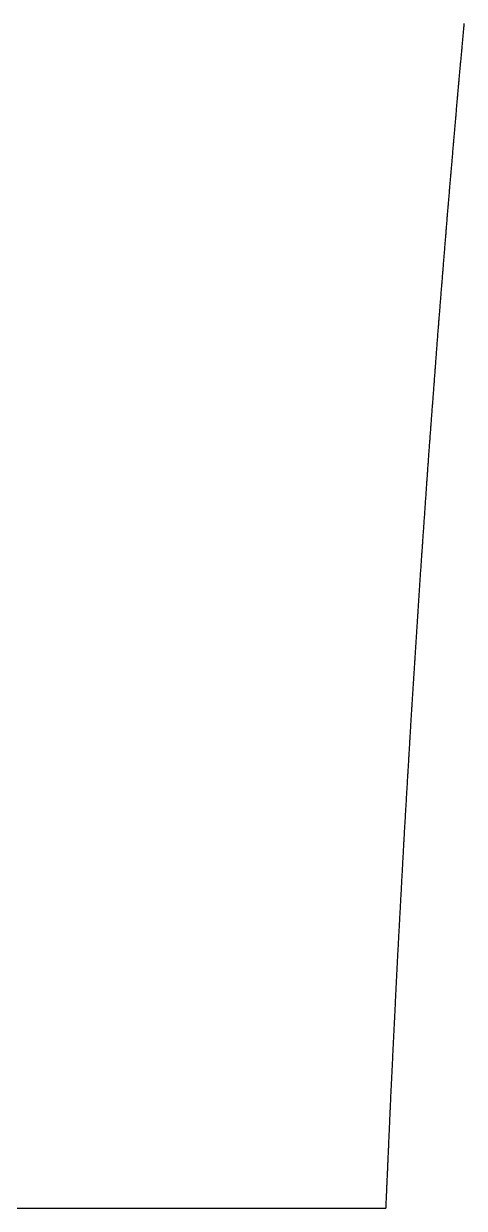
# Model space of a CAD drawing. Extents: x 1 to 322, y 1 to 270.
# Drawn here: x 14.93 to 22.79, y 1.14 to 22.29 of the extents above; entities that cross this region are included whole.
import ezdxf

# ---------------------------------------------------------------- set-up
doc = ezdxf.new("R2010")
doc.units = 0
doc.layers.get('0').update_dxf_attribs({"linetype": 'CONTINUOUS'})

msp = doc.modelspace()

# ---------------------------------------------------------------- linework, layer by layer
for points in [[(21.3956, 1.13759, 0), (21.3965, 1.15893, 0), (21.3975, 1.18027, 0), (21.3984, 1.20161, 0), (21.3994, 1.22295, 0), (21.4003, 1.24429, 0), (21.4013, 1.26563, 0), (21.4022, 1.28697, 0), (21.4031, 1.30831, 0), (21.4041, 1.32965, 0), (21.405, 1.35099, 0), (21.406, 1.37233, 0), (21.4069, 1.39367, 0), (21.4079, 1.41502, 0), (21.4088, 1.43636, 0), (21.4097, 1.4577, 0), (21.4107, 1.47904, 0), (21.4116, 1.50038, 0), (21.4126, 1.52172, 0), (21.4135, 1.54306, 0), (21.4144, 1.5644, 0), (21.4154, 1.58574, 0), (21.4163, 1.60708, 0), (21.4173, 1.62842, 0), (21.4182, 1.64976, 0), (21.4192, 1.6711, 0), (21.4201, 1.69244, 0), (21.421, 1.71378, 0), (21.422, 1.73512, 0), (21.4229, 1.75646, 0), (21.4239, 1.7778, 0), (21.4248, 1.79914, 0), (21.4257, 1.82048, 0), (21.4267, 1.84182, 0), (21.4276, 1.86316, 0), (21.4286, 1.8845, 0), (21.4295, 1.90584, 0), (21.4305, 1.92718, 0), (21.4314, 1.94852, 0), (21.4323, 1.96986, 0), (21.4333, 1.99121, 0), (21.4342, 2.01255, 0), (21.4352, 2.03389, 0), (21.4361, 2.05523, 0), (21.4371, 2.07657, 0), (21.438, 2.09791, 0), (21.4389, 2.11925, 0), (21.4399, 2.14059, 0), (21.4408, 2.16193, 0), (21.4418, 2.18327, 0), (21.4427, 2.20461, 0), (21.4436, 2.22595, 0), (21.4446, 2.24729, 0), (21.4455, 2.26863, 0), (21.4465, 2.28997, 0), (21.4474, 2.31131, 0), (21.4484, 2.33265, 0), (21.4493, 2.35399, 0), (21.4502, 2.37533, 0), (21.4512, 2.39667, 0), (21.4521, 2.41801, 0), (21.4531, 2.43935, 0), (21.454, 2.46069, 0), (21.455, 2.48203, 0), (21.4559, 2.50337, 0), (21.4568, 2.52471, 0), (21.4578, 2.54605, 0), (21.4587, 2.5674, 0), (21.4597, 2.58874, 0), (21.4606, 2.61008, 0), (21.4615, 2.63142, 0), (21.4625, 2.65276, 0), (21.4634, 2.6741, 0), (21.4644, 2.69544, 0), (21.4653, 2.71678, 0), (21.4663, 2.73812, 0), (21.4672, 2.75946, 0), (21.4681, 2.7808, 0), (21.4691, 2.80214, 0), (21.47, 2.82348, 0), (21.471, 2.84482, 0), (21.4719, 2.86616, 0), (21.4728, 2.8875, 0), (21.4738, 2.90884, 0), (21.4747, 2.93018, 0), (21.4757, 2.95152, 0), (21.4766, 2.97286, 0), (21.4776, 2.9942, 0), (21.4785, 3.01554, 0), (21.4794, 3.03688, 0), (21.4804, 3.05822, 0), (21.4813, 3.07956, 0), (21.4823, 3.1009, 0), (21.4832, 3.12224, 0), (21.4842, 3.14359, 0), (21.4851, 3.16493, 0), (21.486, 3.18627, 0), (21.487, 3.20761, 0), (21.4881, 3.23085, 0), (21.4893, 3.25458, 0), (21.4904, 3.2783, 0), (21.4916, 3.30202, 0), (21.4928, 3.32574, 0), (21.4939, 3.34947, 0), (21.4951, 3.37319, 0), (21.4962, 3.39691, 0), (21.4974, 3.42063, 0), (21.4986, 3.44436, 0), (21.4997, 3.46808, 0), (21.5009, 3.4918, 0), (21.5021, 3.51552, 0), (21.5032, 3.53925, 0), (21.5044, 3.56297, 0), (21.5056, 3.58669, 0), (21.5067, 3.61042, 0), (21.5079, 3.63414, 0), (21.5091, 3.65786, 0), (21.5102, 3.68158, 0), (21.5114, 3.70531, 0), (21.5125, 3.72903, 0), (21.5137, 3.75275, 0), (21.5149, 3.77647, 0), (21.516, 3.8002, 0), (21.5172, 3.82392, 0), (21.5184, 3.84764, 0), (21.5195, 3.87136, 0), (21.5207, 3.89509, 0), (21.5219, 3.91881, 0), (21.523, 3.94253, 0), (21.5242, 3.96626, 0), (21.5254, 3.98998, 0), (21.5265, 4.0137, 0), (21.5277, 4.03742, 0), (21.5288, 4.06115, 0), (21.53, 4.08487, 0), (21.5312, 4.10859, 0), (21.5323, 4.13231, 0), (21.5335, 4.15604, 0), (21.5347, 4.17976, 0), (21.5358, 4.20348, 0), (21.537, 4.2272, 0), (21.5382, 4.25093, 0), (21.5393, 4.27465, 0), (21.5405, 4.29837, 0), (21.5417, 4.3221, 0), (21.5428, 4.34582, 0), (21.544, 4.36954, 0), (21.5452, 4.39326, 0), (21.5463, 4.41699, 0), (21.5475, 4.44071, 0), (21.5486, 4.46443, 0), (21.5498, 4.48815, 0), (21.551, 4.51188, 0), (21.5521, 4.5356, 0), (21.5533, 4.55932, 0), (21.5545, 4.58304, 0), (21.5556, 4.60677, 0), (21.5568, 4.63049, 0), (21.558, 4.65421, 0), (21.5591, 4.67794, 0), (21.5603, 4.70166, 0), (21.5615, 4.72538, 0), (21.5626, 4.7491, 0), (21.5638, 4.77283, 0), (21.5649, 4.79655, 0), (21.5661, 4.82027, 0), (21.5673, 4.84399, 0), (21.5684, 4.86772, 0), (21.5696, 4.89144, 0), (21.5708, 4.91516, 0), (21.5719, 4.93888, 0), (21.5731, 4.96261, 0), (21.5743, 4.98633, 0), (21.5754, 5.01005, 0), (21.5766, 5.03378, 0), (21.5778, 5.0575, 0), (21.5789, 5.08122, 0), (21.5801, 5.10494, 0), (21.5812, 5.12867, 0), (21.5824, 5.15239, 0), (21.5836, 5.17611, 0), (21.5847, 5.19983, 0), (21.5859, 5.22356, 0), (21.5871, 5.24728, 0), (21.5882, 5.271, 0), (21.5894, 5.29472, 0), (21.5906, 5.31845, 0), (21.5917, 5.34217, 0), (21.5929, 5.36589, 0), (21.5941, 5.38962, 0), (21.5952, 5.41334, 0), (21.5964, 5.43706, 0), (21.5975, 5.46078, 0), (21.5987, 5.48451, 0), (21.5999, 5.50823, 0), (21.6011, 5.53184, 0), (21.6024, 5.55537, 0), (21.6036, 5.5789, 0), (21.6049, 5.60243, 0), (21.6062, 5.62596, 0), (21.6075, 5.64949, 0), (21.6087, 5.67302, 0), (21.61, 5.69655, 0), (21.6113, 5.72009, 0), (21.6126, 5.74362, 0), (21.6138, 5.76715, 0), (21.6151, 5.79068, 0), (21.6164, 5.81421, 0), (21.6177, 5.83774, 0), (21.6189, 5.86127, 0), (21.6202, 5.8848, 0), (21.6215, 5.90833, 0), (21.6227, 5.93186, 0), (21.624, 5.9554, 0), (21.6253, 5.97893, 0), (21.6266, 6.00246, 0), (21.6278, 6.02599, 0), (21.6291, 6.04952, 0), (21.6304, 6.07305, 0), (21.6317, 6.09658, 0), (21.6329, 6.12011, 0), (21.6342, 6.14364, 0), (21.6355, 6.16718, 0), (21.6367, 6.19071, 0), (21.638, 6.21424, 0), (21.6393, 6.23777, 0), (21.6406, 6.2613, 0), (21.6418, 6.28483, 0), (21.6431, 6.30836, 0), (21.6444, 6.33189, 0), (21.6457, 6.35542, 0), (21.6469, 6.37896, 0), (21.6482, 6.40249, 0), (21.6495, 6.42602, 0), (21.6507, 6.44955, 0), (21.652, 6.47308, 0), (21.6533, 6.49661, 0), (21.6546, 6.52014, 0), (21.6558, 6.54367, 0), (21.6571, 6.5672, 0), (21.6584, 6.59074, 0), (21.6597, 6.61427, 0), (21.6609, 6.6378, 0), (21.6622, 6.66133, 0), (21.6635, 6.68486, 0), (21.6647, 6.70839, 0), (21.666, 6.73192, 0), (21.6673, 6.75545, 0), (21.6686, 6.77898, 0), (21.6698, 6.80251, 0), (21.6711, 6.82605, 0), (21.6724, 6.84958, 0), (21.6737, 6.87311, 0), (21.6749, 6.89664, 0), (21.6762, 6.92017, 0), (21.6775, 6.9437, 0), (21.6788, 6.96723, 0), (21.68, 6.99076, 0), (21.6813, 7.01429, 0), (21.6826, 7.03783, 0), (21.6838, 7.06136, 0), (21.6851, 7.08489, 0), (21.6864, 7.10842, 0), (21.6877, 7.13195, 0), (21.6889, 7.15548, 0), (21.6902, 7.17901, 0), (21.6915, 7.20254, 0), (21.6928, 7.22607, 0), (21.694, 7.24961, 0), (21.6953, 7.27314, 0), (21.6966, 7.29667, 0), (21.6978, 7.3202, 0), (21.6991, 7.34373, 0), (21.7004, 7.36726, 0), (21.7017, 7.39079, 0), (21.7029, 7.41432, 0), (21.7042, 7.43785, 0), (21.7055, 7.46139, 0), (21.7068, 7.48492, 0), (21.708, 7.50845, 0), (21.7093, 7.53198, 0), (21.7106, 7.55551, 0), (21.7118, 7.57904, 0), (21.7131, 7.60257, 0), (21.7144, 7.6261, 0), (21.7157, 7.64963, 0), (21.7169, 7.67316, 0), (21.7182, 7.6967, 0), (21.7195, 7.72023, 0), (21.7208, 7.74376, 0), (21.722, 7.76729, 0), (21.7233, 7.79082, 0), (21.7246, 7.81427, 0), (21.726, 7.83761, 0), (21.7274, 7.86095, 0), (21.7288, 7.88429, 0), (21.7301, 7.90763, 0), (21.7315, 7.93097, 0), (21.7329, 7.95431, 0), (21.7343, 7.97765, 0), (21.7357, 8.00099, 0), (21.7371, 8.02433, 0), (21.7384, 8.04767, 0), (21.7398, 8.07101, 0), (21.7412, 8.09435, 0), (21.7426, 8.11769, 0), (21.744, 8.14103, 0), (21.7453, 8.16437, 0), (21.7467, 8.18771, 0), (21.7481, 8.21104, 0), (21.7495, 8.23438, 0), (21.7509, 8.25772, 0), (21.7523, 8.28106, 0), (21.7536, 8.3044, 0), (21.755, 8.32774, 0), (21.7564, 8.35108, 0), (21.7578, 8.37442, 0), (21.7592, 8.39776, 0), (21.7605, 8.4211, 0), (21.7619, 8.44444, 0), (21.7633, 8.46778, 0), (21.7647, 8.49112, 0), (21.7661, 8.51446, 0), (21.7674, 8.5378, 0), (21.7688, 8.56114, 0), (21.7702, 8.58448, 0), (21.7716, 8.60781, 0), (21.773, 8.63115, 0), (21.7744, 8.65449, 0), (21.7757, 8.67783, 0), (21.7771, 8.70117, 0), (21.7785, 8.72451, 0), (21.7799, 8.74785, 0), (21.7813, 8.77119, 0), (21.7826, 8.79453, 0), (21.784, 8.81787, 0), (21.7854, 8.84121, 0), (21.7868, 8.86455, 0), (21.7882, 8.88789, 0), (21.7896, 8.91123, 0), (21.7909, 8.93457, 0), (21.7923, 8.95791, 0), (21.7937, 8.98125, 0), (21.7951, 9.00458, 0), (21.7965, 9.02792, 0), (21.7978, 9.05126, 0), (21.7992, 9.0746, 0), (21.8006, 9.09794, 0), (21.802, 9.12128, 0), (21.8034, 9.14462, 0), (21.8047, 9.16796, 0), (21.8061, 9.1913, 0), (21.8075, 9.21464, 0), (21.8089, 9.23798, 0), (21.8103, 9.26132, 0), (21.8117, 9.28466, 0), (21.813, 9.308, 0), (21.8144, 9.33134, 0), (21.8158, 9.35468, 0), (21.8172, 9.37802, 0), (21.8186, 9.40135, 0), (21.8199, 9.42469, 0), (21.8213, 9.44803, 0), (21.8227, 9.47137, 0), (21.8241, 9.49471, 0), (21.8255, 9.51805, 0), (21.8269, 9.54139, 0), (21.8282, 9.56473, 0), (21.8296, 9.58807, 0), (21.831, 9.61141, 0), (21.8324, 9.63475, 0), (21.8338, 9.65809, 0), (21.8351, 9.68143, 0), (21.8365, 9.70477, 0), (21.8379, 9.72811, 0), (21.8393, 9.75145, 0), (21.8407, 9.77479, 0), (21.842, 9.79812, 0), (21.8434, 9.82146, 0), (21.8448, 9.8448, 0), (21.8462, 9.86814, 0), (21.8476, 9.89148, 0), (21.849, 9.91482, 0), (21.8503, 9.93816, 0), (21.8517, 9.9615, 0), (21.8531, 9.98484, 0), (21.8545, 10.0082, 0), (21.8559, 10.0315, 0), (21.8572, 10.0549, 0), (21.8586, 10.0782, 0), (21.8601, 10.1013, 0), (21.8616, 10.1245, 0), (21.8631, 10.1476, 0), (21.8646, 10.1708, 0), (21.8661, 10.1939, 0), (21.8676, 10.217, 0), (21.8691, 10.2402, 0), (21.8706, 10.2633, 0), (21.8721, 10.2865, 0), (21.8735, 10.3096, 0), (21.875, 10.3328, 0), (21.8765, 10.3559, 0), (21.878, 10.3791, 0), (21.8795, 10.4022, 0), (21.881, 10.4254, 0), (21.8825, 10.4485, 0), (21.884, 10.4717, 0), (21.8855, 10.4948, 0), (21.887, 10.518, 0), (21.8884, 10.5411, 0), (21.8899, 10.5643, 0), (21.8914, 10.5874, 0), (21.8929, 10.6106, 0), (21.8944, 10.6337, 0), (21.8959, 10.6569, 0), (21.8974, 10.68, 0), (21.8989, 10.7031, 0), (21.9004, 10.7263, 0), (21.9019, 10.7494, 0), (21.9033, 10.7726, 0), (21.9048, 10.7957, 0), (21.9063, 10.8189, 0), (21.9078, 10.842, 0), (21.9093, 10.8652, 0), (21.9108, 10.8883, 0), (21.9123, 10.9115, 0), (21.9138, 10.9346, 0), (21.9153, 10.9578, 0), (21.9168, 10.9809, 0), (21.9182, 11.0041, 0), (21.9197, 11.0272, 0), (21.9212, 11.0504, 0), (21.9227, 11.0735, 0), (21.9242, 11.0967, 0), (21.9257, 11.1198, 0), (21.9272, 11.143, 0), (21.9287, 11.1661, 0), (21.9302, 11.1892, 0), (21.9317, 11.2124, 0), (21.9331, 11.2355, 0), (21.9346, 11.2587, 0), (21.9361, 11.2818, 0), (21.9376, 11.305, 0), (21.9391, 11.3281, 0), (21.9406, 11.3513, 0), (21.9421, 11.3744, 0), (21.9436, 11.3976, 0), (21.9451, 11.4207, 0), (21.9466, 11.4439, 0), (21.948, 11.467, 0), (21.9495, 11.4902, 0), (21.951, 11.5133, 0), (21.9525, 11.5365, 0), (21.954, 11.5596, 0), (21.9555, 11.5828, 0), (21.957, 11.6059, 0), (21.9585, 11.6291, 0), (21.96, 11.6522, 0), (21.9615, 11.6753, 0), (21.9629, 11.6985, 0), (21.9644, 11.7216, 0), (21.9659, 11.7448, 0), (21.9674, 11.7679, 0), (21.9689, 11.7911, 0), (21.9704, 11.8142, 0), (21.9719, 11.8374, 0), (21.9734, 11.8605, 0), (21.9749, 11.8837, 0), (21.9764, 11.9068, 0), (21.9778, 11.93, 0), (21.9793, 11.9531, 0), (21.9808, 11.9763, 0), (21.9823, 11.9994, 0), (21.9838, 12.0226, 0), (21.9853, 12.0457, 0), (21.9868, 12.0689, 0), (21.9883, 12.092, 0), (21.9898, 12.1152, 0), (21.9913, 12.1383, 0), (21.9927, 12.1614, 0), (21.9942, 12.1846, 0), (21.9957, 12.2077, 0), (21.9972, 12.2309, 0), (21.9987, 12.254, 0), (22.0002, 12.2772, 0), (22.0017, 12.3003, 0), (22.0032, 12.3235, 0), (22.0048, 12.3464, 0), (22.0064, 12.3694, 0), (22.008, 12.3924, 0), (22.0096, 12.4153, 0), (22.0112, 12.4383, 0), (22.0128, 12.4612, 0), (22.0144, 12.4842, 0), (22.016, 12.5071, 0), (22.0176, 12.5301, 0), (22.0192, 12.553, 0), (22.0208, 12.576, 0), (22.0224, 12.599, 0), (22.024, 12.6219, 0), (22.0255, 12.6449, 0), (22.0271, 12.6678, 0), (22.0287, 12.6908, 0), (22.0303, 12.7137, 0), (22.0319, 12.7367, 0), (22.0335, 12.7596, 0), (22.0351, 12.7826, 0), (22.0367, 12.8056, 0), (22.0383, 12.8285, 0), (22.0399, 12.8515, 0), (22.0415, 12.8744, 0), (22.0431, 12.8974, 0), (22.0447, 12.9203, 0), (22.0463, 12.9433, 0), (22.0479, 12.9662, 0), (22.0495, 12.9892, 0), (22.0511, 13.0122, 0), (22.0527, 13.0351, 0), (22.0543, 13.0581, 0), (22.0559, 13.081, 0), (22.0575, 13.104, 0), (22.0591, 13.1269, 0), (22.0607, 13.1499, 0), (22.0623, 13.1728, 0), (22.0639, 13.1958, 0), (22.0655, 13.2188, 0), (22.0671, 13.2417, 0), (22.0687, 13.2647, 0), (22.0703, 13.2876, 0), (22.0719, 13.3106, 0), (22.0735, 13.3335, 0), (22.0751, 13.3565, 0), (22.0767, 13.3795, 0), (22.0783, 13.4024, 0), (22.0799, 13.4254, 0), (22.0815, 13.4483, 0), (22.0831, 13.4713, 0), (22.0847, 13.4942, 0), (22.0863, 13.5172, 0), (22.0879, 13.5401, 0), (22.0895, 13.5631, 0), (22.0911, 13.5861, 0), (22.0927, 13.609, 0), (22.0943, 13.632, 0), (22.0959, 13.6549, 0), (22.0975, 13.6779, 0), (22.0991, 13.7008, 0), (22.1007, 13.7238, 0), (22.1023, 13.7467, 0), (22.1039, 13.7697, 0), (22.1055, 13.7927, 0), (22.1071, 13.8156, 0), (22.1087, 13.8386, 0), (22.1103, 13.8615, 0), (22.1119, 13.8845, 0), (22.1135, 13.9074, 0), (22.1151, 13.9304, 0), (22.1167, 13.9533, 0), (22.1183, 13.9763, 0), (22.1199, 13.9993, 0), (22.1214, 14.0222, 0), (22.123, 14.0452, 0), (22.1246, 14.0681, 0), (22.1262, 14.0911, 0), (22.1278, 14.114, 0), (22.1294, 14.137, 0), (22.131, 14.1599, 0), (22.1326, 14.1829, 0), (22.1342, 14.2059, 0), (22.1358, 14.2288, 0), (22.1374, 14.2518, 0), (22.139, 14.2747, 0), (22.1406, 14.2977, 0), (22.1422, 14.3206, 0), (22.1438, 14.3436, 0), (22.1454, 14.3666, 0), (22.147, 14.3895, 0), (22.1486, 14.4125, 0), (22.1502, 14.4354, 0), (22.1518, 14.4584, 0), (22.1534, 14.4813, 0), (22.155, 14.5043, 0), (22.1566, 14.5272, 0), (22.1582, 14.5502, 0), (22.1599, 14.573, 0), (22.1616, 14.5958, 0), (22.1633, 14.6185, 0), (22.165, 14.6413, 0), (22.1667, 14.6641, 0), (22.1684, 14.6868, 0), (22.1701, 14.7096, 0), (22.1718, 14.7323, 0), (22.1735, 14.7551, 0), (22.1753, 14.7779, 0), (22.177, 14.8006, 0), (22.1787, 14.8234, 0), (22.1804, 14.8462, 0), (22.1821, 14.8689, 0), (22.1838, 14.8917, 0), (22.1855, 14.9145, 0), (22.1872, 14.9372, 0), (22.1889, 14.96, 0), (22.1906, 14.9828, 0), (22.1923, 15.0055, 0), (22.194, 15.0283, 0), (22.1957, 15.051, 0), (22.1974, 15.0738, 0), (22.1991, 15.0966, 0), (22.2009, 15.1193, 0), (22.2026, 15.1421, 0), (22.2043, 15.1649, 0), (22.206, 15.1876, 0), (22.2077, 15.2104, 0), (22.2094, 15.2332, 0), (22.2111, 15.2559, 0), (22.2128, 15.2787, 0), (22.2145, 15.3014, 0), (22.2162, 15.3242, 0), (22.2179, 15.347, 0), (22.2196, 15.3697, 0), (22.2213, 15.3925, 0), (22.223, 15.4153, 0), (22.2247, 15.438, 0), (22.2265, 15.4608, 0), (22.2282, 15.4836, 0), (22.2299, 15.5063, 0), (22.2316, 15.5291, 0), (22.2333, 15.5518, 0), (22.235, 15.5746, 0), (22.2367, 15.5974, 0), (22.2384, 15.6201, 0), (22.2401, 15.6429, 0), (22.2418, 15.6657, 0), (22.2435, 15.6884, 0), (22.2452, 15.7112, 0), (22.2469, 15.734, 0), (22.2486, 15.7567, 0), (22.2503, 15.7795, 0), (22.2521, 15.8023, 0), (22.2538, 15.825, 0), (22.2555, 15.8478, 0), (22.2572, 15.8705, 0), (22.2589, 15.8933, 0), (22.2606, 15.9161, 0), (22.2623, 15.9388, 0), (22.264, 15.9616, 0), (22.2657, 15.9844, 0), (22.2674, 16.0071, 0), (22.2691, 16.0299, 0), (22.2708, 16.0527, 0), (22.2725, 16.0754, 0), (22.2742, 16.0982, 0), (22.2759, 16.1209, 0), (22.2777, 16.1437, 0), (22.2794, 16.1665, 0), (22.2811, 16.1892, 0), (22.2828, 16.212, 0), (22.2845, 16.2348, 0), (22.2862, 16.2575, 0), (22.2879, 16.2803, 0), (22.2896, 16.3031, 0), (22.2913, 16.3258, 0), (22.293, 16.3486, 0), (22.2947, 16.3714, 0), (22.2964, 16.3941, 0), (22.2981, 16.4169, 0), (22.2998, 16.4396, 0), (22.3015, 16.4624, 0), (22.3033, 16.4852, 0), (22.305, 16.5079, 0), (22.3067, 16.5307, 0), (22.3084, 16.5535, 0), (22.3101, 16.5762, 0), (22.3118, 16.599, 0), (22.3135, 16.6218, 0), (22.3152, 16.6445, 0), (22.3169, 16.6673, 0), (22.3186, 16.69, 0), (22.3203, 16.7128, 0), (22.322, 16.7356, 0), (22.3237, 16.7583, 0), (22.3255, 16.781, 0), (22.3273, 16.8036, 0), (22.3291, 16.8261, 0), (22.331, 16.8487, 0), (22.3328, 16.8713, 0), (22.3346, 16.8938, 0), (22.3364, 16.9164, 0), (22.3382, 16.939, 0), (22.34, 16.9616, 0), (22.3418, 16.9841, 0), (22.3437, 17.0067, 0), (22.3455, 17.0293, 0), (22.3473, 17.0518, 0), (22.3491, 17.0744, 0), (22.3509, 17.097, 0), (22.3527, 17.1196, 0), (22.3545, 17.1421, 0), (22.3564, 17.1647, 0), (22.3582, 17.1873, 0), (22.36, 17.2099, 0), (22.3618, 17.2324, 0), (22.3636, 17.255, 0), (22.3654, 17.2776, 0), (22.3672, 17.3001, 0), (22.3691, 17.3227, 0), (22.3709, 17.3453, 0), (22.3727, 17.3679, 0), (22.3745, 17.3904, 0), (22.3763, 17.413, 0), (22.3781, 17.4356, 0), (22.38, 17.4581, 0), (22.3818, 17.4807, 0), (22.3836, 17.5033, 0), (22.3854, 17.5259, 0), (22.3872, 17.5484, 0), (22.389, 17.571, 0), (22.3908, 17.5936, 0), (22.3927, 17.6161, 0), (22.3945, 17.6387, 0), (22.3963, 17.6613, 0), (22.3981, 17.6839, 0), (22.3999, 17.7064, 0), (22.4017, 17.729, 0), (22.4035, 17.7516, 0), (22.4054, 17.7742, 0), (22.4072, 17.7967, 0), (22.409, 17.8193, 0), (22.4108, 17.8419, 0), (22.4126, 17.8644, 0), (22.4144, 17.887, 0), (22.4162, 17.9096, 0), (22.4181, 17.9322, 0), (22.4199, 17.9547, 0), (22.4217, 17.9773, 0), (22.4235, 17.9999, 0), (22.4253, 18.0224, 0), (22.4271, 18.045, 0), (22.429, 18.0676, 0), (22.4308, 18.0902, 0), (22.4326, 18.1127, 0), (22.4344, 18.1353, 0), (22.4362, 18.1579, 0), (22.438, 18.1804, 0), (22.4398, 18.203, 0), (22.4417, 18.2256, 0), (22.4435, 18.2482, 0), (22.4453, 18.2707, 0), (22.4471, 18.2933, 0), (22.4489, 18.3159, 0), (22.4507, 18.3384, 0), (22.4525, 18.361, 0), (22.4544, 18.3836, 0), (22.4562, 18.4062, 0), (22.458, 18.4287, 0), (22.4598, 18.4513, 0), (22.4616, 18.4739, 0), (22.4634, 18.4965, 0), (22.4653, 18.519, 0), (22.4671, 18.5416, 0), (22.4689, 18.5642, 0), (22.4707, 18.5867, 0), (22.4725, 18.6093, 0), (22.4743, 18.6319, 0), (22.4761, 18.6545, 0), (22.478, 18.677, 0), (22.4798, 18.6996, 0), (22.4816, 18.7222, 0), (22.4834, 18.7447, 0), (22.4852, 18.7673, 0), (22.487, 18.7899, 0), (22.4888, 18.8125, 0), (22.4907, 18.835, 0), (22.4925, 18.8576, 0), (22.4943, 18.8802, 0), (22.4961, 18.9027, 0), (22.4979, 18.9253, 0), (22.4997, 18.9479, 0), (22.5016, 18.9704, 0), (22.5035, 18.9928, 0), (22.5054, 19.0151, 0), (22.5074, 19.0375, 0), (22.5093, 19.0599, 0), (22.5112, 19.0823, 0), (22.5131, 19.1047, 0), (22.5151, 19.127, 0), (22.517, 19.1494, 0), (22.5189, 19.1718, 0), (22.5208, 19.1942, 0), (22.5227, 19.2166, 0), (22.5247, 19.2389, 0), (22.5266, 19.2613, 0), (22.5285, 19.2837, 0), (22.5304, 19.3061, 0), (22.5324, 19.3285, 0), (22.5343, 19.3508, 0), (22.5362, 19.3732, 0), (22.5381, 19.3956, 0), (22.5401, 19.418, 0), (22.542, 19.4404, 0), (22.5439, 19.4627, 0), (22.5458, 19.4851, 0), (22.5477, 19.5075, 0), (22.5497, 19.5299, 0), (22.5516, 19.5523, 0), (22.5535, 19.5746, 0), (22.5554, 19.597, 0), (22.5574, 19.6194, 0), (22.5593, 19.6418, 0), (22.5612, 19.6642, 0), (22.5631, 19.6865, 0), (22.565, 19.7089, 0), (22.567, 19.7313, 0), (22.5689, 19.7537, 0), (22.5708, 19.7761, 0), (22.5727, 19.7984, 0), (22.5747, 19.8208, 0), (22.5766, 19.8432, 0), (22.5785, 19.8656, 0), (22.5804, 19.888, 0), (22.5824, 19.9103, 0), (22.5843, 19.9327, 0), (22.5862, 19.9551, 0), (22.5881, 19.9775, 0), (22.59, 19.9999, 0), (22.592, 20.0222, 0), (22.5939, 20.0446, 0), (22.5958, 20.067, 0), (22.5977, 20.0894, 0), (22.5997, 20.1118, 0), (22.6016, 20.1341, 0), (22.6035, 20.1565, 0), (22.6054, 20.1789, 0), (22.6074, 20.2013, 0), (22.6093, 20.2237, 0), (22.6112, 20.246, 0), (22.6131, 20.2684, 0), (22.615, 20.2908, 0), (22.617, 20.3132, 0), (22.6189, 20.3356, 0), (22.6208, 20.3579, 0), (22.6227, 20.3803, 0), (22.6247, 20.4027, 0), (22.6266, 20.4251, 0), (22.6285, 20.4475, 0), (22.6304, 20.4698, 0), (22.6324, 20.4922, 0), (22.6343, 20.5146, 0), (22.6362, 20.537, 0), (22.6381, 20.5594, 0), (22.64, 20.5817, 0), (22.642, 20.6041, 0), (22.6439, 20.6265, 0), (22.6458, 20.6489, 0), (22.6477, 20.6713, 0), (22.6497, 20.6936, 0), (22.6516, 20.716, 0), (22.6535, 20.7384, 0), (22.6554, 20.7608, 0), (22.6574, 20.7832, 0), (22.6593, 20.8055, 0), (22.6612, 20.8279, 0), (22.6631, 20.8503, 0), (22.665, 20.8727, 0), (22.667, 20.8951, 0), (22.6689, 20.9174, 0), (22.6708, 20.9398, 0), (22.6727, 20.9622, 0), (22.6747, 20.9846, 0), (22.6766, 21.007, 0), (22.6785, 21.0293, 0), (22.6804, 21.0517, 0), (22.6824, 21.0741, 0), (22.6843, 21.0965, 0), (22.6862, 21.1189, 0), (22.6881, 21.1412, 0), (22.6902, 21.1634, 0), (22.6922, 21.1856, 0), (22.6942, 21.2078, 0), (22.6963, 21.2299, 0), (22.6983, 21.2521, 0), (22.7003, 21.2743, 0), (22.7024, 21.2965, 0), (22.7044, 21.3187, 0), (22.7064, 21.3409, 0), (22.7085, 21.3631, 0), (22.7105, 21.3853, 0), (22.7125, 21.4074, 0), (22.7145, 21.4296, 0), (22.7166, 21.4518, 0), (22.7186, 21.474, 0), (22.7206, 21.4962, 0), (22.7227, 21.5184, 0), (22.7247, 21.5406, 0), (22.7267, 21.5628, 0), (22.7288, 21.5849, 0), (22.7308, 21.6071, 0), (22.7328, 21.6293, 0), (22.7349, 21.6515, 0), (22.7369, 21.6737, 0), (22.7389, 21.6959, 0), (22.7409, 21.7181, 0), (22.743, 21.7403, 0), (22.745, 21.7624, 0), (22.747, 21.7846, 0), (22.7491, 21.8068, 0), (22.7511, 21.829, 0), (22.7531, 21.8512, 0), (22.7552, 21.8734, 0), (22.7572, 21.8956, 0), (22.7592, 21.9178, 0), (22.7613, 21.94, 0), (22.7633, 21.9621, 0), (22.7653, 21.9843, 0), (22.7674, 22.0065, 0), (22.7694, 22.0287, 0), (22.7714, 22.0509, 0), (22.7734, 22.0731, 0), (22.7755, 22.0953, 0), (22.7775, 22.1175, 0), (22.7795, 22.1396, 0), (22.7816, 22.1618, 0), (22.7836, 22.184, 0), (22.7856, 22.2062, 0), (22.7877, 22.2284, 0), (22.7897, 22.2506, 0), (22.7917, 22.2728, 0), (22.7938, 22.295, 0)], [(14.8081, 1.13759, 0), (15.014, 1.13759, 0), (15.2199, 1.13759, 0), (15.4257, 1.13759, 0), (15.6316, 1.13759, 0), (15.8374, 1.13759, 0), (16.0433, 1.13759, 0), (16.2492, 1.13759, 0), (16.455, 1.13759, 0), (16.6609, 1.13759, 0), (16.8667, 1.13759, 0), (17.0726, 1.13759, 0), (17.2784, 1.13759, 0), (17.4843, 1.13759, 0), (17.6902, 1.13759, 0), (17.896, 1.13759, 0), (18.1019, 1.13759, 0), (18.3077, 1.13759, 0), (18.5136, 1.13759, 0), (18.7194, 1.13759, 0), (18.9253, 1.13759, 0), (19.1312, 1.13759, 0), (19.337, 1.13759, 0), (19.5429, 1.13759, 0), (19.7487, 1.13759, 0), (19.9546, 1.13759, 0), (20.1605, 1.13759, 0), (20.3663, 1.13759, 0), (20.5722, 1.13759, 0), (20.778, 1.13759, 0), (20.9839, 1.13759, 0), (21.1897, 1.13759, 0), (21.3956, 1.13759, 0)]]:
    msp.add_polyline3d(points)

doc.saveas('drawing.dxf')
